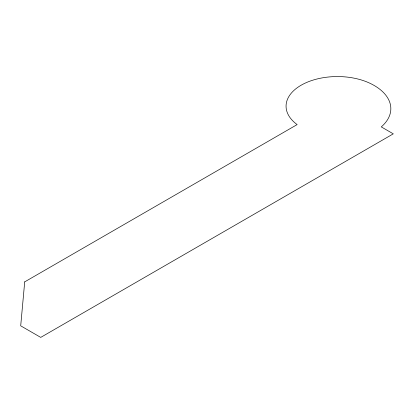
<?xml version="1.0" encoding="UTF-8"?>
<svg xmlns="http://www.w3.org/2000/svg" width="414" height="414" viewBox="0 0 414 414"><rect width="100%" height="100%" fill="white"/><g stroke="black" fill="none" stroke-linecap="round" stroke-linejoin="round"><path stroke-width="0.62" d="M24.705 281.877L20.7 325.828L40.732 337.394L393.3 133.841L381.278 126.901A56.842 32.82 0 0 0 369.262 82.95A51.341 29.642 0 0 0 301.102 85.237A51.341 29.642 0 0 0 297.143 124.588L24.705 281.877"/></g></svg>
